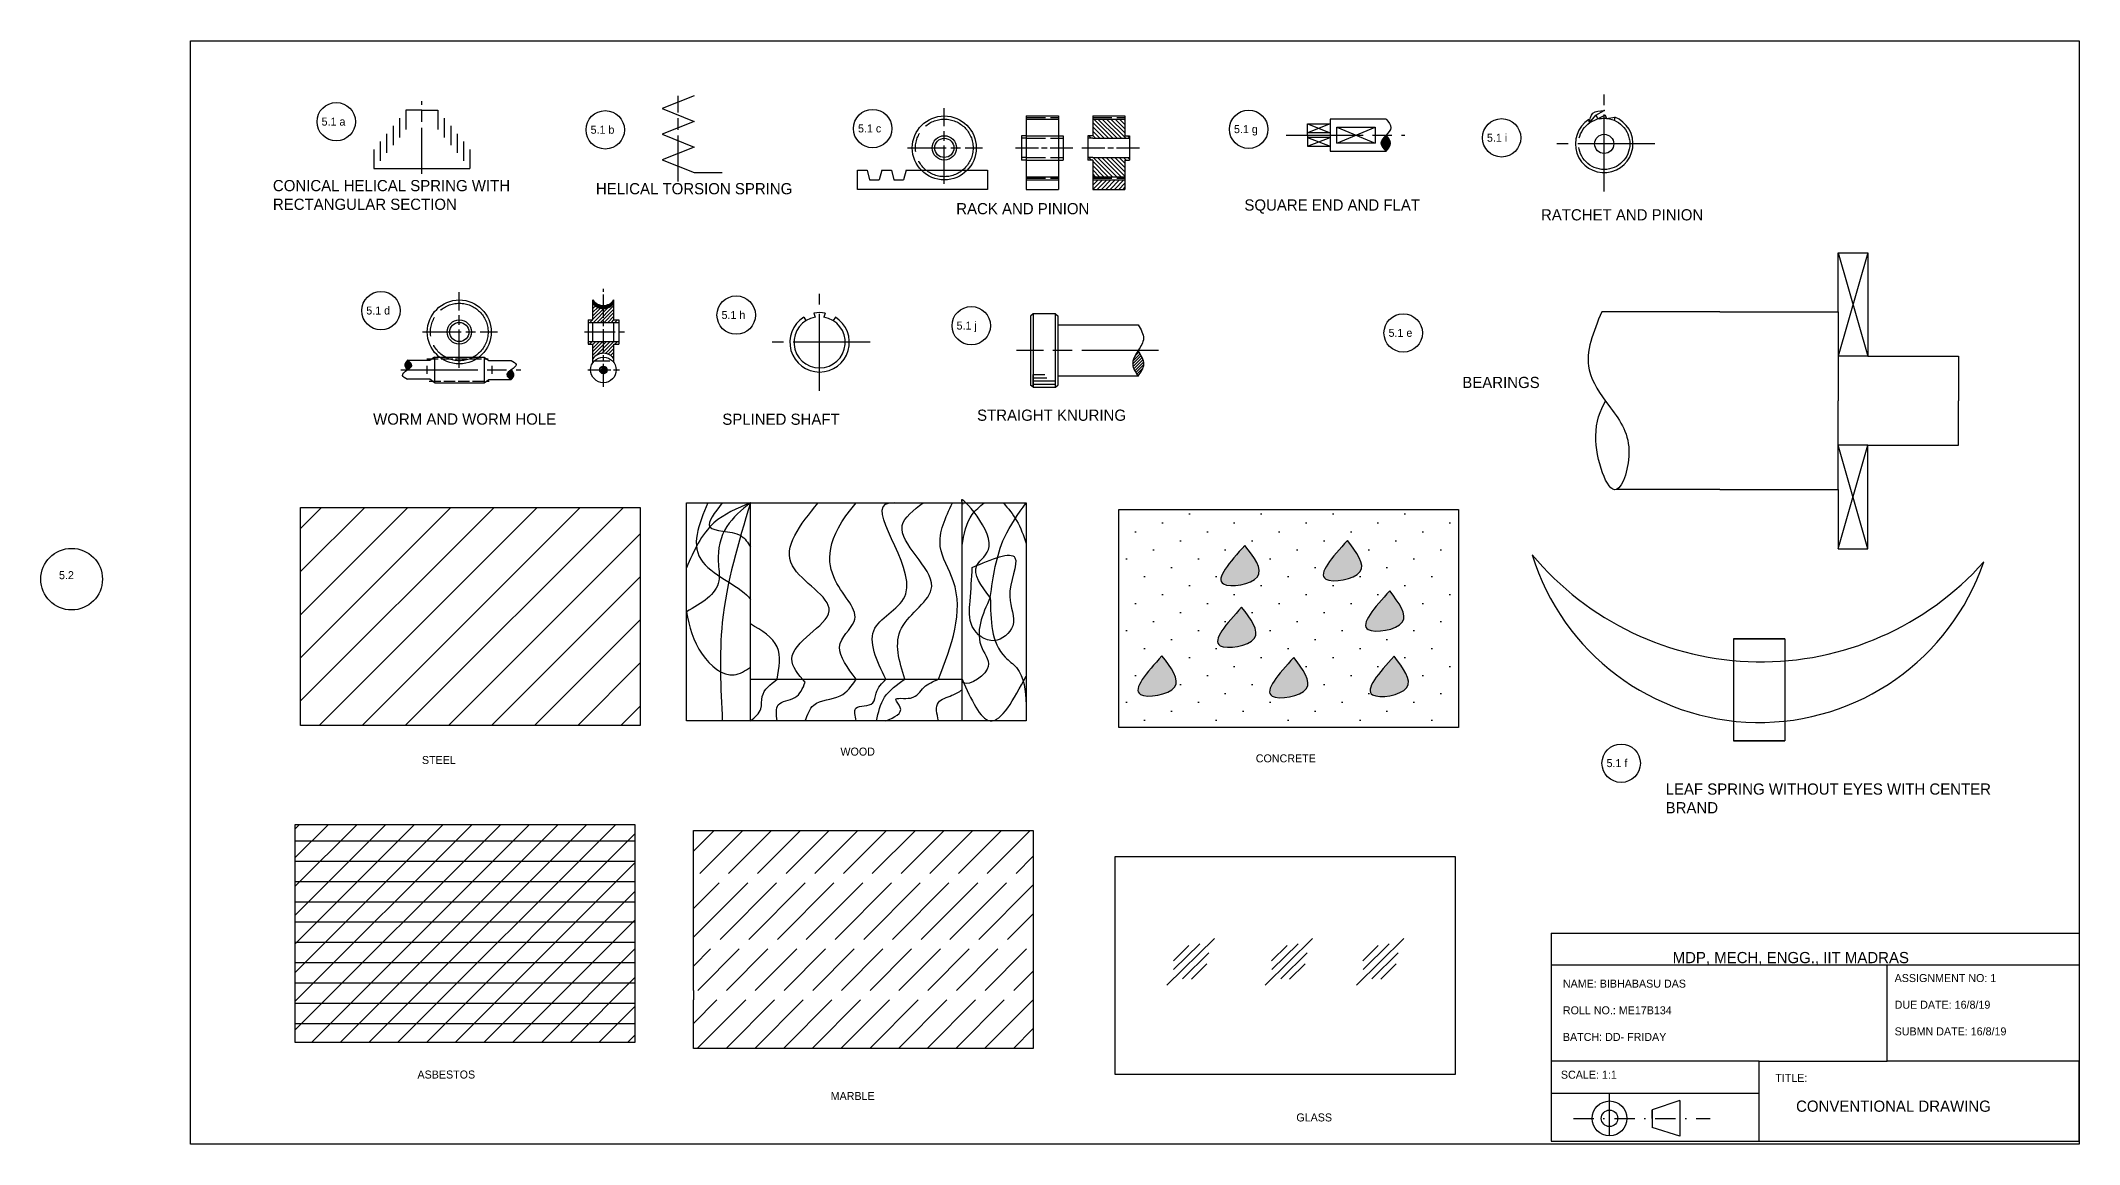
# Model space of a CAD drawing. Header units: millimetres. Extents: x -2626 to 3046, y -440 to 1628.
# Drawn here: x -1702 to -1065, y -278 to 67 of the extents above; entities that cross this region are included whole.
import ezdxf

# ---------------------------------------------------------------- set-up
doc = ezdxf.new("R2010")
doc.units = ezdxf.units.MM
for name, pattern in [('ACAD_ISO02W100', [15, 12, -3]), ('ACAD_ISO08W100', [36, 24, -3, 6, -3]), ('DASHDOT2', [12.7, 6.35, -3.175, 0, -3.175])]:
    doc.linetypes.add(name, pattern=pattern)
pattern_1 = [(135, (-2088.6145, -510.40735), (-0.2245064, -0.2245064), [])]

msp = doc.modelspace()

# ---------------------------------------------------------------- hatches: boundary and pattern name
h = msp.add_hatch()
h.set_pattern_fill('ANSI31', color=3, scale=0.3, angle=90)
h.set_pattern_definition([(135, (-2019.5563, -506.2732), (-0.6735192, -0.6735192), [])])
h.paths.add_polyline_path([(-1363.333, 24.056), (-1363.333, 29.256), (-1361.833, 29.256), (-1361.833, 30.056), (-1363.333, 30.056), (-1373.333, 30.056), (-1374.833, 30.056), (-1374.833, 29.256), (-1373.333, 29.256), (-1373.333, 24.056)])
h.paths.add_polyline_path([(-1363.333, 36.056), (-1361.833, 36.056), (-1361.833, 36.856), (-1363.333, 36.856), (-1363.333, 42.056), (-1373.333, 42.056), (-1373.333, 36.856), (-1374.833, 36.856), (-1374.833, 36.056), (-1373.333, 36.056)])
h = msp.add_hatch()
h.set_pattern_fill('ANSI31', color=3, scale=0.1)
h.set_pattern_definition([(45, (-2565.75786, -336.59938), (-0.2245064, 0.2245064), [])])
edge = h.paths.add_edge_path()
edge.add_spline(control_points=[(-1281.705, 32.056), (-1280.99, 32.864), (-1279.531, 34.513), (-1280.97, 36.197), (-1281.705, 37.056)], knot_values=[0, 0, 0, 0, 2.830066, 5.7790025, 5.7790025, 5.7790025, 5.7790025], degree=3, periodic=0)
edge.add_spline(control_points=[(-1281.705, 37.056), (-1282.499, 36.23), (-1284.059, 34.536), (-1282.486, 32.879), (-1281.705, 32.056)], knot_values=[5.8796632, 5.8796632, 5.8796632, 5.8796632, 8.8505202, 11.7848884, 11.7848884, 11.7848884, 11.7848884], degree=3, periodic=0)
h = msp.add_hatch()
h.set_pattern_fill('ANSI31', color=3, scale=0.3)
h.set_pattern_definition([(45, (-2019.5563, -506.2732), (-0.6735192, 0.6735192), [])])
h.paths.add_polyline_path([(-1363.333, 20.098), (-1363.333, 23.056), (-1373.333, 23.056), (-1373.333, 20.098)])
h = msp.add_hatch()
h.set_pattern_fill('ANSI31', color=3, scale=0.25)
h.set_pattern_definition([(45, (-2003.2796, -517.8394), (-0.561266, 0.561266), [])])
h.paths.add_polyline_path([(-1522.966, -15.491, -0.5228827), (-1529.536, -15.491), (-1529.536, -20.691), (-1531.036, -20.691), (-1531.036, -21.491), (-1521.466, -21.491), (-1521.466, -20.691), (-1522.966, -20.691)])
h.paths.add_polyline_path([(-1522.966, -28.291), (-1521.466, -28.291), (-1521.466, -27.491), (-1531.036, -27.491), (-1531.036, -28.291), (-1529.536, -28.291), (-1529.536, -32.856, -0.5228827), (-1522.966, -32.856)])
at = {"true_color": 0x000000}
h = msp.add_hatch(color=18, dxfattribs=at)
h.dxf.hatch_style = 1
h.paths.add_polyline_path([(-1529.536, -14.491), (-1529.536, -15.491, 0.5228827), (-1522.966, -15.491), (-1522.966, -14.491, -0.5228827)])
h = msp.add_hatch()
h.set_pattern_fill('ANSI31', color=3, scale=0.2)
h.set_pattern_definition([(45, (-2296.2743, -532.5844), (-0.4490128, 0.4490128), [])])
edge = h.paths.add_edge_path()
edge.add_spline(control_points=[(-1359.174, -38.284), (-1358.31, -37.059), (-1356.465, -34.444), (-1358.234, -31.727), (-1359.174, -30.284)], knot_values=[0, 0, 0, 0, 4.1146081, 8.7761529, 8.7761529, 8.7761529, 8.7761529], degree=3, periodic=0)
edge.add_spline(control_points=[(-1359.174, -30.284), (-1360.095, -31.737), (-1361.734, -34.499), (-1359.978, -37.096), (-1359.174, -38.284)], knot_values=[8.693936, 8.693936, 8.693936, 8.693936, 13.4109265, 17.3921324, 17.3921324, 17.3921324, 17.3921324], degree=3, periodic=0)
h = msp.add_hatch()
h.set_pattern_fill('ANSI31', color=3, scale=0.1, angle=90)
h.set_pattern_definition(pattern_1)
edge = h.paths.add_edge_path()
edge.add_spline(control_points=[(-1587.526, -33.349), (-1587.894, -33.777), (-1588.706, -34.724), (-1587.997, -35.778), (-1587.601, -36.356)], knot_values=[0, 0, 0, 0, 1.5274223, 3.3766417, 3.3766417, 3.3766417, 3.3766417], degree=3, periodic=0)
edge.add_line((-1587.601, -36.356), (-1587.531, -36.356))
edge.add_spline(control_points=[(-1587.531, -36.356), (-1587.53, -36.354), (-1586.831, -35.863), (-1585.384, -34.94), (-1586.798, -33.89), (-1587.526, -33.349)], knot_values=[4.2470371, 4.2470371, 4.2470371, 4.2470371, 4.2519119, 6.2603533, 8.3960237, 8.3960237, 8.3960237, 8.3960237], degree=3, periodic=0)
h = msp.add_hatch()
h.set_pattern_fill('ANSI31', color=3, scale=0.1, angle=90)
h.set_pattern_definition(pattern_1)
edge = h.paths.add_edge_path()
edge.add_spline(control_points=[(-1555.068, -39.363), (-1554.701, -38.935), (-1553.889, -37.988), (-1554.597, -36.934), (-1554.994, -36.356)], knot_values=[0, 0, 0, 0, 1.5274223, 3.3766417, 3.3766417, 3.3766417, 3.3766417], degree=3, periodic=0)
edge.add_line((-1554.994, -36.356), (-1555.063, -36.356))
edge.add_spline(control_points=[(-1555.063, -36.356), (-1555.065, -36.357), (-1555.764, -36.848), (-1557.21, -37.772), (-1555.797, -38.822), (-1555.068, -39.363)], knot_values=[4.2470371, 4.2470371, 4.2470371, 4.2470371, 4.2519119, 6.2603533, 8.3960237, 8.3960237, 8.3960237, 8.3960237], degree=3, periodic=0)
h = msp.add_hatch()
h.set_pattern_fill('ANSI31', color=3, scale=0.1)
h.set_pattern_definition([(45, (-2003.2796, -517.83943), (-0.2245064, 0.2245064), [])])
h.paths.add_polyline_path([(-1525.051, -36.356, 1), (-1527.451, -36.356, 1)])
h = msp.add_hatch()
h.set_pattern_fill('ANSI31', color=256, scale=3)
h.set_pattern_definition([(45, (-1982.867, -488.32), (-6.73519, 6.73519), [])])
h.paths.add_polyline_path([(-1514.737, -147.519), (-1514.737, -79.371), (-1620.896, -79.371), (-1620.896, -147.519)])
at = {"lineweight": 30, "true_color": 0x000000}
h = msp.add_hatch(dxfattribs=at)
h.set_pattern_fill('DOTS', color=18, scale=5, angle=315)
h.set_pattern_definition([(315, (-2095.254, -496.664), (8.41899, 2.80633), [0, -7.9375])])
h.paths.add_polyline_path([(-1365.179, -80.021), (-1365.179, -148.169), (-1259.02, -148.169), (-1259.02, -80.021)])
edge = h.paths.add_edge_path(flags=16)
edge.add_spline(control_points=[(-1325.797, -91.18), (-1322.948, -94.899), (-1317.16, -102.453), (-1338.945, -105.804), (-1330.512, -96.423), (-1325.797, -91.18)], knot_values=[0, 0, 0, 0, 10.5793134, 21.4853063, 35.3067462, 35.3067462, 35.3067462, 35.3067462], degree=3, periodic=0)
edge = h.paths.add_edge_path(flags=16)
edge.add_spline(control_points=[(-1326.814, -110.477), (-1323.964, -114.196), (-1318.177, -121.75), (-1339.962, -125.101), (-1331.528, -115.72), (-1326.814, -110.477)], knot_values=[0, 0, 0, 0, 10.5793134, 21.4853063, 35.3067462, 35.3067462, 35.3067462, 35.3067462], degree=3, periodic=0)
edge = h.paths.add_edge_path(flags=16)
edge.add_spline(control_points=[(-1351.718, -125.711), (-1348.869, -129.431), (-1343.081, -136.985), (-1364.866, -140.336), (-1356.433, -130.955), (-1351.718, -125.711)], knot_values=[0, 0, 0, 0, 10.5793134, 21.4853063, 35.3067462, 35.3067462, 35.3067462, 35.3067462], degree=3, periodic=0)
edge = h.paths.add_edge_path(flags=16)
edge.add_spline(control_points=[(-1293.778, -89.656), (-1290.928, -93.376), (-1285.14, -100.93), (-1306.925, -104.281), (-1298.492, -94.9), (-1293.778, -89.656)], knot_values=[0, 0, 0, 0, 10.5793134, 21.4853063, 35.3067462, 35.3067462, 35.3067462, 35.3067462], degree=3, periodic=0)
edge = h.paths.add_edge_path(flags=16)
edge.add_spline(control_points=[(-1310.55, -126.219), (-1307.7, -129.939), (-1301.912, -137.493), (-1323.698, -140.844), (-1315.264, -131.463), (-1310.55, -126.219)], knot_values=[0, 0, 0, 0, 10.5793134, 21.4853063, 35.3067462, 35.3067462, 35.3067462, 35.3067462], degree=3, periodic=0)
edge = h.paths.add_edge_path(flags=16)
edge.add_spline(control_points=[(-1280.563, -105.399), (-1277.713, -109.118), (-1271.925, -116.672), (-1293.711, -120.023), (-1285.277, -110.642), (-1280.563, -105.399)], knot_values=[0, 0, 0, 0, 10.5793134, 21.4853063, 35.3067462, 35.3067462, 35.3067462, 35.3067462], degree=3, periodic=0)
edge = h.paths.add_edge_path(flags=16)
edge.add_spline(control_points=[(-1279.171, -125.847), (-1276.321, -129.567), (-1270.533, -137.121), (-1292.318, -140.472), (-1283.885, -131.091), (-1279.171, -125.847)], knot_values=[0, 0, 0, 0, 10.5793134, 21.4853063, 35.3067462, 35.3067462, 35.3067462, 35.3067462], degree=3, periodic=0)
at = {"true_color": 0x000000}
h = msp.add_hatch(color=18, dxfattribs=at)
h.dxf.hatch_style = 1
edge = h.paths.add_edge_path()
edge.add_spline(control_points=[(-1325.797, -91.18), (-1322.948, -94.899), (-1317.16, -102.453), (-1338.945, -105.804), (-1330.512, -96.423), (-1325.797, -91.18)], knot_values=[0, 0, 0, 0, 10.5793134, 21.4853063, 35.3067462, 35.3067462, 35.3067462, 35.3067462], degree=3, periodic=0)
h = msp.add_hatch(color=18, dxfattribs=at)
h.dxf.hatch_style = 1
edge = h.paths.add_edge_path()
edge.add_spline(control_points=[(-1293.778, -89.656), (-1290.928, -93.376), (-1285.14, -100.93), (-1306.925, -104.281), (-1298.492, -94.9), (-1293.778, -89.656)], knot_values=[0, 0, 0, 0, 10.5793134, 21.4853063, 35.3067462, 35.3067462, 35.3067462, 35.3067462], degree=3, periodic=0)
h = msp.add_hatch(color=18, dxfattribs=at)
h.dxf.hatch_style = 1
edge = h.paths.add_edge_path()
edge.add_spline(control_points=[(-1280.563, -105.399), (-1277.713, -109.118), (-1271.925, -116.672), (-1293.711, -120.023), (-1285.277, -110.642), (-1280.563, -105.399)], knot_values=[0, 0, 0, 0, 10.5793134, 21.4853063, 35.3067462, 35.3067462, 35.3067462, 35.3067462], degree=3, periodic=0)
h = msp.add_hatch(color=18, dxfattribs=at)
h.dxf.hatch_style = 1
edge = h.paths.add_edge_path()
edge.add_spline(control_points=[(-1326.814, -110.477), (-1323.964, -114.196), (-1318.177, -121.75), (-1339.962, -125.101), (-1331.528, -115.72), (-1326.814, -110.477)], knot_values=[0, 0, 0, 0, 10.5793134, 21.4853063, 35.3067462, 35.3067462, 35.3067462, 35.3067462], degree=3, periodic=0)
h = msp.add_hatch(color=18, dxfattribs=at)
h.dxf.hatch_style = 1
edge = h.paths.add_edge_path()
edge.add_spline(control_points=[(-1351.718, -125.711), (-1348.869, -129.431), (-1343.081, -136.985), (-1364.866, -140.336), (-1356.433, -130.955), (-1351.718, -125.711)], knot_values=[0, 0, 0, 0, 10.5793134, 21.4853063, 35.3067462, 35.3067462, 35.3067462, 35.3067462], degree=3, periodic=0)
h = msp.add_hatch(color=18, dxfattribs=at)
h.dxf.hatch_style = 1
edge = h.paths.add_edge_path()
edge.add_spline(control_points=[(-1310.55, -126.219), (-1307.7, -129.939), (-1301.912, -137.493), (-1323.698, -140.844), (-1315.264, -131.463), (-1310.55, -126.219)], knot_values=[0, 0, 0, 0, 10.5793134, 21.4853063, 35.3067462, 35.3067462, 35.3067462, 35.3067462], degree=3, periodic=0)
h = msp.add_hatch(color=18, dxfattribs=at)
h.dxf.hatch_style = 1
edge = h.paths.add_edge_path()
edge.add_spline(control_points=[(-1279.171, -125.847), (-1276.321, -129.567), (-1270.533, -137.121), (-1292.318, -140.472), (-1283.885, -131.091), (-1279.171, -125.847)], knot_values=[0, 0, 0, 0, 10.5793134, 21.4853063, 35.3067462, 35.3067462, 35.3067462, 35.3067462], degree=3, periodic=0)
h = msp.add_hatch()
h.set_pattern_fill('ANSI31', color=256, scale=2, angle=315)
h.set_pattern_definition([(0, (-1982.867, -488.32), (1e-15, 6.35), [])])
h.paths.add_polyline_path([(-1622.557, -178.443), (-1622.557, -246.59), (-1516.398, -246.59), (-1516.398, -178.443)])
h = msp.add_hatch()
h.set_pattern_fill('ANSI31', color=256, scale=2)
h.set_pattern_definition([(45, (-2351.507, -486.68), (-4.49013, 4.49013), [])])
h.paths.add_polyline_path([(-1622.557, -178.443), (-1622.557, -246.59), (-1516.398, -246.59), (-1516.398, -178.443)])
h = msp.add_hatch()
h.set_pattern_fill('ANSI31', color=256, scale=2)
h.set_pattern_definition([(45, (-2035.5614, -490.7064), (-4.49013, 4.49013), [])])
h.paths.add_polyline_path([(-1391.976, -233.299), (-1498.136, -233.299), (-1498.136, -248.427), (-1391.976, -248.427)])
h.paths.add_polyline_path([(-1391.976, -217.353), (-1498.136, -217.353), (-1498.136, -230.299), (-1391.976, -230.299)])
h.paths.add_polyline_path([(-1391.976, -196.725), (-1498.136, -196.725), (-1498.136, -214.353), (-1391.976, -214.353)])
h.paths.add_polyline_path([(-1498.136, -193.725), (-1391.976, -193.725), (-1391.976, -180.279), (-1498.136, -180.279)])

# ---------------------------------------------------------------- linework, layer by layer
for p, q in [((-1582.994, 44.797), (-1587.994, 44.797)), ((-1587.994, 44.797), (-1587.994, 38.797)), ((-1582.994, 44.797), (-1577.994, 44.797)), ((-1577.994, 44.797), (-1577.994, 38.797)), ((-1497.884, 49.328), (-1507.884, 45.328)), ((-1507.884, 45.328), (-1497.884, 41.328)), ((-1216.127, 43.262), (-1213.523, 44.744)), ((-1591.994, 39.915), (-1591.994, 33.915)), ((-1589.994, 42.356), (-1589.994, 36.356)), ((-1575.994, 42.356), (-1575.994, 36.356)), ((-1573.994, 39.915), (-1573.994, 33.915)), ((-1497.884, 41.328), (-1507.884, 37.328)), ((-1394.103, 43.056), (-1384.103, 43.056)), ((-1394.103, 43.056), (-1394.103, 20.098)), ((-1384.103, 43.056), (-1384.103, 20.098)), ((-1373.333, 43.056), (-1363.333, 43.056)), ((-1373.333, 43.056), (-1373.333, 36.856)), ((-1363.333, 43.056), (-1363.333, 36.856)), ((-1306.205, 37.056), (-1306.205, 40.556)), ((-1306.205, 40.556), (-1299.205, 40.556)), ((-1306.205, 40.556), (-1299.205, 37.806)), ((-1299.205, 40.556), (-1306.205, 37.806)), ((-1281.705, 42.056), (-1299.205, 42.056)), ((-1299.205, 42.056), (-1299.205, 32.056)), ((-1297.055, 37.056), (-1297.055, 39.556)), ((-1297.055, 39.556), (-1285.055, 39.556)), ((-1297.055, 39.556), (-1285.055, 34.556)), ((-1297.055, 34.556), (-1285.055, 39.556)), ((-1285.055, 39.556), (-1285.055, 34.556)), ((-1218.135, 40.846), (-1218.355, 41.902)), ((-1218.135, 40.846), (-1216.127, 43.262)), ((-1215.72, 42.001), (-1218.135, 40.846)), ((-1216.127, 43.262), (-1215.481, 42.128)), ((-1213.254, 43.305), (-1215.72, 42.001)), ((-1213.254, 43.305), (-1212.835, 42.28)), ((-1212.835, 42.28), (-1210.248, 42.692)), ((-1210.248, 42.692), (-1210.361, 41.658)), ((-1597.994, 32.592), (-1597.994, 26.592)), ((-1595.994, 35.033), (-1595.994, 29.033)), ((-1593.994, 37.474), (-1593.994, 31.474)), ((-1571.994, 37.474), (-1571.994, 31.474)), ((-1569.994, 35.033), (-1569.994, 29.033)), ((-1567.994, 32.592), (-1567.994, 26.592)), ((-1507.884, 37.328), (-1497.884, 33.328)), ((-1497.884, 33.328), (-1507.884, 29.328)), ((-1394.103, 36.856), (-1395.603, 36.856)), ((-1395.603, 36.856), (-1395.603, 29.256)), ((-1394.103, 36.056), (-1395.603, 36.056)), ((-1394.103, 36.856), (-1384.103, 36.856)), ((-1384.103, 36.856), (-1382.603, 36.856)), ((-1384.103, 36.056), (-1382.603, 36.056)), ((-1382.603, 36.856), (-1382.603, 29.256)), ((-1373.333, 36.856), (-1374.833, 36.856)), ((-1374.833, 36.856), (-1374.833, 29.256)), ((-1373.333, 36.056), (-1374.833, 36.056)), ((-1363.333, 36.856), (-1361.833, 36.856)), ((-1363.333, 36.056), (-1361.833, 36.056)), ((-1361.833, 36.856), (-1361.833, 29.256)), ((-1299.205, 37.806), (-1306.205, 37.806)), ((-1306.205, 37.056), (-1306.205, 33.556)), ((-1299.205, 36.306), (-1306.205, 36.306)), ((-1306.205, 36.306), (-1299.205, 33.556)), ((-1306.205, 33.556), (-1299.205, 36.306)), ((-1306.205, 33.556), (-1299.205, 33.556)), ((-1299.205, 32.056), (-1281.705, 32.056)), ((-1297.055, 34.556), (-1297.055, 37.056)), ((-1285.055, 34.556), (-1297.055, 34.556)), ((-1597.994, 26.592), (-1567.994, 26.592)), ((-1507.884, 29.328), (-1497.884, 25.328)), ((-1446.883, 26.056), (-1443.883, 26.056)), ((-1446.883, 20.098), (-1446.883, 26.056)), ((-1443.883, 26.056), (-1443.075, 23.056)), ((-1439.267, 26.056), (-1440.075, 23.056)), ((-1439.267, 26.056), (-1436.267, 26.056)), ((-1436.267, 26.056), (-1435.459, 23.056)), ((-1431.651, 26.056), (-1432.459, 23.056)), ((-1431.651, 26.056), (-1406.207, 26.056)), ((-1406.207, 26.056), (-1406.207, 20.098)), ((-1394.103, 30.056), (-1395.603, 30.056)), ((-1394.103, 29.256), (-1395.603, 29.256)), ((-1394.103, 29.256), (-1384.103, 29.256)), ((-1384.103, 30.056), (-1382.603, 30.056)), ((-1384.103, 29.256), (-1382.603, 29.256)), ((-1373.333, 30.056), (-1374.833, 30.056)), ((-1373.333, 29.256), (-1374.833, 29.256)), ((-1373.333, 29.256), (-1373.333, 20.098)), ((-1363.333, 30.056), (-1361.833, 30.056)), ((-1363.333, 29.256), (-1363.333, 20.098)), ((-1363.333, 29.256), (-1361.833, 29.256)), ((-1497.884, 25.328), (-1489.193, 25.328)), ((-1406.207, 20.098), (-1446.883, 20.098)), ((-1443.075, 23.056), (-1440.075, 23.056)), ((-1435.459, 23.056), (-1432.459, 23.056)), ((-1394.103, 23.056), (-1384.103, 23.056)), ((-1394.103, 20.098), (-1384.103, 20.098)), ((-1373.333, 23.056), (-1363.333, 23.056)), ((-1373.333, 20.098), (-1363.333, 20.098)), ((-1140.38, -18.218), (-1140.38, 0.289)), ((-1140.38, 0.289), (-1131.126, 0.289)), ((-1140.38, 0.289), (-1131.126, -32.099)), ((-1131.126, 0.289), (-1140.38, -32.099)), ((-1131.126, 0.289), (-1131.126, -32.099)), ((-1131.126, -11.866), (-1131.126, -15.905)), ((-1529.536, -20.691), (-1529.536, -14.491)), ((-1522.966, -20.691), (-1522.966, -14.491)), ((-1460.51, -18.591), (-1460.075, -19.838)), ((-1456.92, -18.591), (-1457.356, -19.838)), ((-1391.974, -18.784), (-1392.774, -19.584)), ((-1391.974, -18.784), (-1391.974, -41.784)), ((-1384.974, -18.784), (-1391.974, -18.784)), ((-1384.974, -41.784), (-1384.974, -18.784)), ((-1384.974, -18.784), (-1384.174, -19.584)), ((-1177.394, -18.218), (-1214.294, -18.218)), ((-1177.394, -18.218), (-1140.38, -18.218)), ((-1140.38, -18.218), (-1140.38, -45.979)), ((-1531.036, -20.691), (-1529.536, -20.691)), ((-1531.036, -20.691), (-1531.036, -28.291)), ((-1531.036, -21.491), (-1521.466, -21.491)), ((-1529.536, -27.491), (-1529.536, -21.491)), ((-1522.966, -20.691), (-1521.466, -20.691)), ((-1522.966, -27.491), (-1522.966, -21.491)), ((-1521.466, -20.691), (-1521.466, -28.291)), ((-1463.665, -19.842), (-1462.973, -20.943)), ((-1453.766, -19.842), (-1454.458, -20.943)), ((-1392.774, -19.584), (-1392.774, -41.064)), ((-1384.174, -40.984), (-1384.174, -19.584)), ((-1384.174, -22.284), (-1359.174, -22.284)), ((-1531.036, -27.491), (-1521.466, -27.491)), ((-1531.036, -28.291), (-1529.536, -28.291)), ((-1529.536, -34.073), (-1529.536, -28.291)), ((-1522.966, -34.073), (-1522.966, -28.291)), ((-1522.966, -28.291), (-1521.466, -28.291)), ((-1580.526, -33.356), (-1587.526, -33.356)), ((-1581.479, -35.073), (-1581.479, -37.56)), ((-1579.098, -32.356), (-1580.526, -33.356)), ((-1579.098, -32.356), (-1563.496, -32.356)), ((-1579.098, -32.356), (-1579.098, -40.356)), ((-1579.098, -32.356), (-1579.098, -33.356)), ((-1579.098, -32.356), (-1579.098, -33.356)), ((-1571.297, -35.073), (-1571.297, -35.073)), ((-1563.496, -32.356), (-1563.496, -40.356)), ((-1563.496, -32.356), (-1562.068, -33.356)), ((-1562.068, -33.356), (-1555.068, -33.356)), ((-1561.115, -35.073), (-1561.115, -37.56)), ((-1526.251, -36.356), (-1526.251, -36.356)), ((-1391.974, -38.784), (-1391.974, -37.784)), ((-1391.974, -37.784), (-1388.274, -37.784)), ((-1131.126, -32.099), (-1140.38, -32.099)), ((-1131.126, -32.099), (-1102.784, -32.099)), ((-1102.784, -32.099), (-1102.784, -45.979)), ((-1580.541, -39.27), (-1587.526, -39.27)), ((-1579.118, -40.277), (-1580.541, -39.27)), ((-1579.098, -40.356), (-1563.496, -40.356)), ((-1563.516, -40.356), (-1562.083, -39.363)), ((-1562.083, -39.363), (-1555.068, -39.363)), ((-1391.974, -41.784), (-1392.774, -41.064)), ((-1391.974, -39.784), (-1391.974, -38.784)), ((-1391.974, -38.784), (-1387.674, -38.784)), ((-1391.974, -40.784), (-1391.974, -39.784)), ((-1391.974, -39.784), (-1384.974, -39.784)), ((-1391.974, -41.784), (-1391.974, -40.784)), ((-1391.974, -40.784), (-1384.974, -40.784)), ((-1391.974, -41.784), (-1384.974, -41.784)), ((-1384.974, -41.784), (-1384.174, -40.984)), ((-1359.174, -38.284), (-1384.174, -38.284)), ((-1140.38, -73.74), (-1140.38, -45.979)), ((-1102.784, -59.86), (-1102.784, -45.979)), ((-1131.126, -59.86), (-1140.38, -59.86)), ((-1140.38, -92.247), (-1131.126, -59.86)), ((-1131.126, -92.247), (-1140.38, -59.86)), ((-1131.126, -59.86), (-1102.784, -59.86)), ((-1131.126, -92.247), (-1131.126, -59.86)), ((-1177.394, -73.74), (-1209.71, -73.74)), ((-1177.394, -73.74), (-1140.38, -73.74)), ((-1140.38, -73.74), (-1140.38, -92.247)), ((-1131.126, -80.092), (-1131.126, -76.053)), ((-1480.325, -146.058), (-1480.325, -77.911)), ((-1414.166, -146.058), (-1414.166, -77.911)), ((-1140.38, -92.247), (-1131.126, -92.247)), ((-1173.114, -120.412), (-1157.115, -120.412)), ((-1173.114, -120.412), (-1173.114, -152.3)), ((-1157.115, -120.412), (-1173.114, -120.412)), ((-1157.115, -120.412), (-1157.115, -152.3)), ((-1480.325, -133.058), (-1414.166, -133.058)), ((-1173.114, -152.3), (-1157.115, -152.3)), ((-1157.115, -152.3), (-1173.114, -152.3)), ((-1350.154, -228.659), (-1335.318, -214.075)), ((-1348.125, -221.056), (-1343.292, -216.304)), ((-1348.074, -223.81), (-1339.847, -215.723)), ((-1319.49, -228.659), (-1304.654, -214.075)), ((-1317.461, -221.056), (-1312.628, -216.304)), ((-1317.41, -223.81), (-1309.183, -215.723)), ((-1290.977, -228.659), (-1276.141, -214.075)), ((-1288.948, -221.056), (-1284.115, -216.304)), ((-1288.897, -223.81), (-1280.67, -215.723)), ((-1230.081, -212.457), (-1065.081, -212.457)), ((-1230.081, -212.457), (-1230.081, -252.457)), ((-1065.081, -212.457), (-1065.081, -222.457)), ((-1345.269, -226.662), (-1337.043, -218.575)), ((-1342.517, -226.761), (-1337.683, -222.01)), ((-1314.606, -226.662), (-1306.379, -218.575)), ((-1311.853, -226.761), (-1307.02, -222.01)), ((-1286.093, -226.662), (-1277.866, -218.575)), ((-1283.34, -226.761), (-1278.507, -222.01)), ((-1065.081, -222.457), (-1230.081, -222.457)), ((-1125.081, -252.457), (-1125.081, -222.457)), ((-1065.081, -222.457), (-1065.081, -252.457)), ((-1498.136, -230.299), (-1498.136, -233.299)), ((-1230.081, -252.457), (-1230.081, -262.457)), ((-1165.081, -252.457), (-1230.081, -252.457)), ((-1165.081, -277.457), (-1165.081, -252.457)), ((-1165.081, -252.457), (-1125.081, -252.457)), ((-1065.081, -252.457), (-1125.081, -252.457)), ((-1065.081, -277.457), (-1065.081, -252.457)), ((-1230.081, -262.457), (-1230.081, -277.457)), ((-1230.081, -262.457), (-1165.081, -262.457)), ((-1211.848, -275.745), (-1211.848, -262.457)), ((-1189.855, -264.722), (-1198.515, -267.607)), ((-1189.855, -264.722), (-1189.855, -275.866)), ((-1198.515, -270.308), (-1198.515, -267.607)), ((-1198.515, -267.607), (-1198.515, -273.113)), ((-1189.855, -275.866), (-1198.515, -273.113)), ((-1230.081, -277.457), (-1165.081, -277.457)), ((-1165.081, -277.457), (-1065.081, -277.457))]:
    msp.add_line(p, q)
at = {"color": 3, "linetype": 'ACAD_ISO08W100', "ltscale": 0.6}
for p, q in [((-1582.994, 24.959), (-1582.994, 47.68)), ((-1502.884, 22.51), (-1502.884, 49.328))]:
    msp.add_line(p, q, dxfattribs=at)
at = {"color": 1, "linetype": 'ACAD_ISO08W100', "ltscale": 0.5}
for p, q in [((-1419.736, 21.813), (-1419.736, 45.464)), ((-1431.192, 33.056), (-1407.791, 33.056)), ((-1571.297, -35.734), (-1571.297, -12.082)), ((-1582.753, -24.491), (-1559.352, -24.491))]:
    msp.add_line(p, q, dxfattribs=at)
at = {"color": 1, "linetype": 'ACAD_ISO08W100'}
for p, q in [((-1213.523, 19.442), (-1213.523, 49.743)), ((-1312.878, 37.056), (-1275.801, 37.056)), ((-1197.751, 34.309), (-1228.319, 34.309)), ((-1458.715, -42.866), (-1458.715, -12.565)), ((-1442.944, -27.716), (-1473.512, -27.716)), ((-1352.774, -30.284), (-1397.174, -30.284)), ((-1589.551, -36.356), (-1552.107, -36.356))]:
    msp.add_line(p, q, dxfattribs=at)
at = {"color": 3, "linetype": 'ACAD_ISO02W100', "ltscale": 0.5}
for p, q in [((-1394.103, 42.556), (-1384.103, 42.556)), ((-1373.333, 42.556), (-1363.333, 42.556)), ((-1394.103, 36.056), (-1384.103, 36.056)), ((-1394.103, 30.056), (-1384.103, 30.056)), ((-1394.103, 23.556), (-1384.103, 23.556)), ((-1373.333, 23.556), (-1363.333, 23.556))]:
    msp.add_line(p, q, dxfattribs=at)
at = {"ltscale": 0.4}
for p, q in [((-1394.103, 42.056), (-1384.103, 42.056)), ((-1373.333, 42.056), (-1363.333, 42.056)), ((-1394.103, 24.056), (-1384.103, 24.056)), ((-1373.333, 24.056), (-1363.333, 24.056))]:
    msp.add_line(p, q, dxfattribs=at)
at = {"color": 1, "linetype": 'ACAD_ISO08W100', "ltscale": 0.3}
for p, q in [((-1397.502, 33.056), (-1379.554, 33.056)), ((-1376.731, 33.056), (-1358.783, 33.056)), ((-1526.251, -41.619), (-1526.251, -10.959)), ((-1531.158, -36.356), (-1520.574, -36.356))]:
    msp.add_line(p, q, dxfattribs=at)
at = {"ltscale": 0.5}
for p, q in [((-1373.333, 36.056), (-1363.333, 36.056)), ((-1373.333, 30.056), (-1363.333, 30.056))]:
    msp.add_line(p, q, dxfattribs=at)
at = {"color": 1, "linetype": 'ACAD_ISO08W100', "ltscale": 0.4}
msp.add_line((-1532.144, -24.491), (-1519.632, -24.491), dxfattribs=at)
at = {"color": 3, "linetype": 'ACAD_ISO02W100', "ltscale": 0.3}
for p, q in [((-1581.45, -32.856), (-1562.308, -32.856)), ((-1580.666, -39.856), (-1561.982, -39.856))]:
    msp.add_line(p, q, dxfattribs=at)
at = {"color": 3, "linetype": 'ACAD_ISO02W100', "ltscale": 0.4}
msp.add_line((-1529.042, -33.491), (-1523.459, -33.491), dxfattribs=at)
at = {"color": 3, "linetype": 'DASHDOT2'}
msp.add_line((-1223.15, -270.308), (-1180.455, -270.308), dxfattribs=at)
at = {"color": 3}
msp.add_lwpolyline([(-1065.081, -278.393), (-1655.33, -278.393), (-1655.33, 66.545), (-1065.081, 66.545)], close=True, dxfattribs=at)
for points in [[(-1620.896, -79.371), (-1514.737, -79.371), (-1514.737, -147.519), (-1620.896, -147.519)], [(-1500.325, -77.911), (-1394.166, -77.911), (-1394.166, -146.058), (-1500.325, -146.058)], [(-1365.179, -80.021), (-1259.02, -80.021), (-1259.02, -148.169), (-1365.179, -148.169)], [(-1622.557, -178.443), (-1516.398, -178.443), (-1516.398, -246.59), (-1622.557, -246.59)], [(-1622.557, -178.443), (-1516.398, -178.443), (-1516.398, -246.59), (-1622.557, -246.59)], [(-1366.304, -188.426), (-1260.145, -188.426), (-1260.145, -256.574), (-1366.304, -256.574)]]:
    msp.add_lwpolyline(points, close=True)
msp.add_lwpolyline([(-1498.136, -230.299), (-1498.136, -180.279), (-1391.976, -180.279), (-1391.976, -248.427), (-1498.136, -248.427), (-1498.136, -233.299)])
for centre, radius in [((-1609.747, 41.241), 6), ((-1525.692, 38.693), 6), ((-1442.121, 39.102), 6), ((-1324.629, 38.879), 6), ((-1419.736, 33.056), 10), ((-1245.589, 36.194), 6), ((-1419.736, 33.056), 3.8), ((-1419.736, 33.056), 3), ((-1213.523, 34.309), 3), ((-1595.778, -17.82), 6), ((-1571.297, -24.491), 10), ((-1484.769, -19.211), 6), ((-1411.318, -22.534), 6), ((-1276.337, -24.792), 6), ((-1571.297, -24.491), 3.8), ((-1571.297, -24.491), 3), ((-1526.251, -36.356), 4), ((-1526.251, -36.356), 1.2), ((-1692.449, -101.754), 9.634), ((-1208.218, -159.295), 6), ((-1211.848, -270.308), 5.437), ((-1211.848, -270.308), 5.437), ((-1211.848, -270.308), 2.575)]:
    msp.add_circle(centre, radius)
at = {"color": 3, "linetype": 'ACAD_ISO08W100'}
for centre in [(-1419.736, 33.056), (-1571.297, -24.491)]:
    msp.add_circle(centre, 9, dxfattribs=at)
at = {"color": 1, "linetype": 'ACAD_ISO08W100'}
msp.add_circle((-1213.523, 34.309), 8, dxfattribs=at)
for centre, radius, start, end in [((-1213.523, 34.309), 9, 122.470193, 68.6632), ((-1526.251, -12.208), 4, 214.791419, 325.208581), ((-1526.251, -13.208), 4, 214.791419, 325.208581), ((-1458.715, -27.716), 9.3, 78.871612, 101.128388), ((-1458.715, -27.716), 9.3, 122.153601, 57.846399), ((-1458.715, -27.716), 8, 99.800069, 80.199931), ((-1526.251, -35.138), 4, 34.791419, 145.208581), ((-1164.517, -34.428), 93.167, 219.849711, 318.344571), ((-1165.115, -72.36), 74.194, 197.060097, 341.134185)]:
    msp.add_arc(centre, radius, start, end)
for points in [[(-1218.135, 40.846), (-1217.058, 43.889), (-1213.523, 44.744)], [(-1281.705, 42.056), (-1280.162, 39.344), (-1281.705, 37.056), (-1283.276, 34.535), (-1281.705, 32.056)], [(-1281.705, 32.056), (-1280.256, 34.488), (-1281.705, 37.056)], [(-1359.174, -22.284), (-1357.474, -26.484), (-1359.174, -30.284), (-1360.874, -34.684), (-1359.174, -38.284)], [(-1359.174, -38.284), (-1357.374, -34.584), (-1359.174, -30.284)], [(-1587.526, -39.356), (-1589.025, -38.049), (-1587.526, -36.352), (-1586.1, -34.938), (-1587.526, -33.349)], [(-1587.526, -33.349), (-1588.317, -34.655), (-1587.578, -36.389)], [(-1555.068, -33.356), (-1553.57, -34.662), (-1555.068, -36.359), (-1556.494, -37.773), (-1555.068, -39.363)], [(-1555.068, -39.363), (-1554.277, -38.056), (-1555.016, -36.323)], [(-1405.37, -107.438), (-1409.561, -97.484), (-1405.693, -91.548), (-1414.166, -77.911), (-1413.952, -78.344)], [(-1480.325, -77.911), (-1491.707, -84.125), (-1500.325, -98.211)], [(-1480.325, -77.911), (-1487.722, -85.339), (-1490.4, -96.263), (-1490.184, -102.325), (-1500.325, -111.985)], [(-1489.106, -77.911), (-1492.994, -85.392), (-1483.368, -88.152), (-1480.325, -91.705)], [(-1480.325, -77.911), (-1489.106, -115.312), (-1489.106, -146.058)], [(-1463.194, -134.003), (-1467.408, -126.695), (-1455.747, -111.683), (-1467.184, -97.567), (-1459.11, -77.911)], [(-1437.965, -133.058), (-1441.394, -117.06), (-1431.751, -106.305), (-1436.909, -77.911), (-1433.77, -77.911)], [(-1432.078, -133.058), (-1433.097, -117.06), (-1423.678, -104.065), (-1432.873, -85.019), (-1426.369, -77.911)], [(-1421.567, -133.058), (-1416.951, -102.272), (-1420.987, -91.517), (-1417.175, -77.911)], [(-1414.166, -91.263), (-1410.988, -81.528), (-1407.276, -77.911)], [(-1405.37, -107.438), (-1400.924, -88.735), (-1394.166, -77.911)], [(-1401.261, -77.911), (-1397.148, -83.41), (-1394.166, -90.625)], [(-1410.986, -98.087), (-1411.687, -108.607), (-1410.986, -116.555), (-1404.2, -120.997), (-1398.351, -116.322), (-1399.286, -107.204), (-1397.649, -95.047), (-1410.986, -98.087)], [(-1405.37, -107.438), (-1407.94, -123.39), (-1406.302, -129.936), (-1414.009, -133.407), (-1414.009, -133.058)], [(-1405.37, -107.438), (-1400.69, -126.14), (-1397.181, -129.413), (-1394.166, -140.924)], [(-1500.325, -111.985), (-1495.401, -125.239), (-1485.395, -131.682), (-1480.325, -129.238)], [(-1471.945, -133.058), (-1471.945, -122.931), (-1480.325, -115.761)], [(-1480.325, -146.058), (-1477.081, -142.272), (-1476.635, -138.479), (-1471.945, -133.058)], [(-1463.194, -146.058), (-1460.531, -141.145), (-1452.261, -138.204), (-1447.246, -133.058)], [(-1447.246, -146.058), (-1447.356, -142.126), (-1442.03, -140.445), (-1441.049, -137.364), (-1437.965, -133.058)], [(-1440.909, -146.058), (-1438.386, -138.625), (-1432.078, -133.058)], [(-1437.965, -146.058), (-1433.48, -141.845), (-1434.882, -139.465), (-1430.256, -138.905), (-1426.052, -135.544), (-1421.567, -133.058)], [(-1414.166, -133.058), (-1405.42, -146.058), (-1394.166, -132.061)], [(-1471.945, -146.058), (-1471.603, -141.005), (-1466.417, -138.765), (-1463.194, -134.003)], [(-1421.567, -146.058), (-1421.567, -140.305), (-1417.362, -138.064), (-1414.166, -136.384)]]:
    msp.add_spline(points, degree=3)
for points, knots in [([(-1214.294, -18.218), (-1216.878, -24.387), (-1221.239, -34.795), (-1211.5, -48.496), (-1203.404, -58.666), (-1210.206, -82.178), (-1218.326, -57.86), (-1214.786, -49.16), (-1213.164, -46.079)], [0, 0, 0, 0, 39.9726963, 67.4501905, 100.715685, 128.5418066, 167.3301602, 191.281385, 191.281385, 191.281385, 191.281385]), ([(-1493.658, -77.911), (-1496.465, -84.613), (-1501.72, -97.16), (-1482.782, -104.281), (-1480.325, -108.088)], [0, 0, 0, 0, 18.620945, 34.8574619, 34.8574619, 34.8574619, 34.8574619]), ([(-1447.246, -133.058), (-1449.941, -129.499), (-1455.459, -122.212), (-1438.002, -109.477), (-1466.95, -100.495), (-1447.246, -77.911)], [0, 0, 0, 0, 11.5206816, 23.5896269, 62.5099782, 62.5099782, 62.5099782, 62.5099782])]:
    msp.add_open_spline(points, degree=3, knots=knots)
at = {"color": 18, "true_color": 0x000000}
for points in [[(-1325.797, -91.18), (-1321.866, -101.001), (-1332.538, -103.246), (-1325.797, -91.18)], [(-1293.778, -89.656), (-1289.846, -99.478), (-1300.518, -101.723), (-1293.778, -89.656)], [(-1280.563, -105.399), (-1276.631, -115.22), (-1287.303, -117.465), (-1280.563, -105.399)], [(-1326.814, -110.477), (-1322.882, -120.298), (-1333.554, -122.543), (-1326.814, -110.477)], [(-1351.718, -125.711), (-1347.786, -135.533), (-1358.459, -137.778), (-1351.718, -125.711)], [(-1310.55, -126.219), (-1306.618, -136.041), (-1317.29, -138.286), (-1310.55, -126.219)], [(-1279.171, -125.847), (-1275.239, -135.669), (-1285.911, -137.914), (-1279.171, -125.847)]]:
    msp.add_spline(points, degree=3, dxfattribs=at)
for p in [(-1213.526, 44.737), (-1213.523, 44.744)]:
    msp.add_point(p)

# ---------------------------------------------------------------- texts
at = {"char_height": 2.5, "attachment_point": 1}
for s, insert in [('5.1 a', (-1614.326, 42.528)), ('5.1 b', (-1530.271, 39.98)), ('5.1 c', (-1446.7, 40.389)), ('5.1 d', (-1600.357, -16.533)), ('5.1 e', (-1280.916, -23.505)), ('5.1 f', (-1212.797, -158.008))]:
    msp.add_mtext(s, dxfattribs=dict(at, insert=insert))
at = {"char_height": 2.5, "width": 10.01648, "attachment_point": 1}
for s, insert in [('5.1 g ', (-1329.207, 40.166)), ('5.1 i ', (-1250.167, 37.481)), ('5.1 h ', (-1489.348, -17.925)), ('5.1 j', (-1415.897, -21.247))]:
    msp.add_mtext(s, dxfattribs=dict(at, insert=insert))
at = {"attachment_point": 1}
for s, width, insert, char_height in [('CONICAL HELICAL SPRING WITH\\PRECTANGULAR SECTION', 102.78584, (-1629.54, 23.02), 3.5), ('HELICAL TORSION SPRING', 102.78584, (-1528.607, 22.054), 3.5), ('RACK AND PINION', 102.78584, (-1416.011, 15.811), 3.5), ('SQUARE END AND FLAT', 102.78584, (-1325.96, 16.953), 3.5), ('RATCHET AND PINION ', 102.78584, (-1233.282, 13.883), 3.5), ('BEARINGS ', 102.78584, (-1257.87, -38.509), 3.5), ('WORM AND WORM HOLE', 102.78584, (-1598.22, -49.959), 3.5), ('SPLINED SHAFT', 102.78584, (-1489.108, -50.009), 3.5), ('STRAIGHT KNURING', 102.78584, (-1409.491, -48.748), 3.5), ('5.2', 19.09812, (-1696.38, -99.254), 2.5), ('STEEL', 26.30944, (-1582.973, -157.034), 2.5), ('WOOD', 26.30944, (-1452.191, -154.403), 2.5), ('CONCRETE', 26.30944, (-1322.398, -156.519), 2.5), ('LEAF SPRING WITHOUT EYES WITH CENTER BRAND  ', 102.78584, (-1194.329, -165.616), 3.5), ('MDP, MECH, ENGG., IIT MADRAS', 102.78584, (-1192.141, -218.29), 3.5), ('NAME: BIBHABASU DAS\\P\\PROLL NO.: ME17B134\\P\\PBATCH: DD- FRIDAY', 84.14448, (-1226.429, -226.938), 2.5), ('ASSIGNMENT NO: 1\\P\\PDUE DATE: 16/8/19\\P\\PSUBMN DATE: 16/8/19', 53.77146, (-1122.767, -225.194), 2.5), ('ASBESTOS', 26.30944, (-1584.371, -255.351), 2.5), ('SCALE: 1:1', 33.67892, (-1227.057, -255.408), 2.5), ('TITLE:\\P      \\P       {\\H1.4x;CONVENTIONAL DRAWING}', 83.71223, (-1160.058, -256.408), 2.5), ('MARBLE', 26.30944, (-1455.249, -262.057), 2.5), ('GLASS', 26.30944, (-1309.721, -268.765), 2.5)]:
    msp.add_mtext_dynamic_manual_height_columns(s, width=width, gutter_width=12.5, heights=[0], dxfattribs=dict(at, insert=insert, char_height=char_height))

doc.saveas('drawing.dxf')
